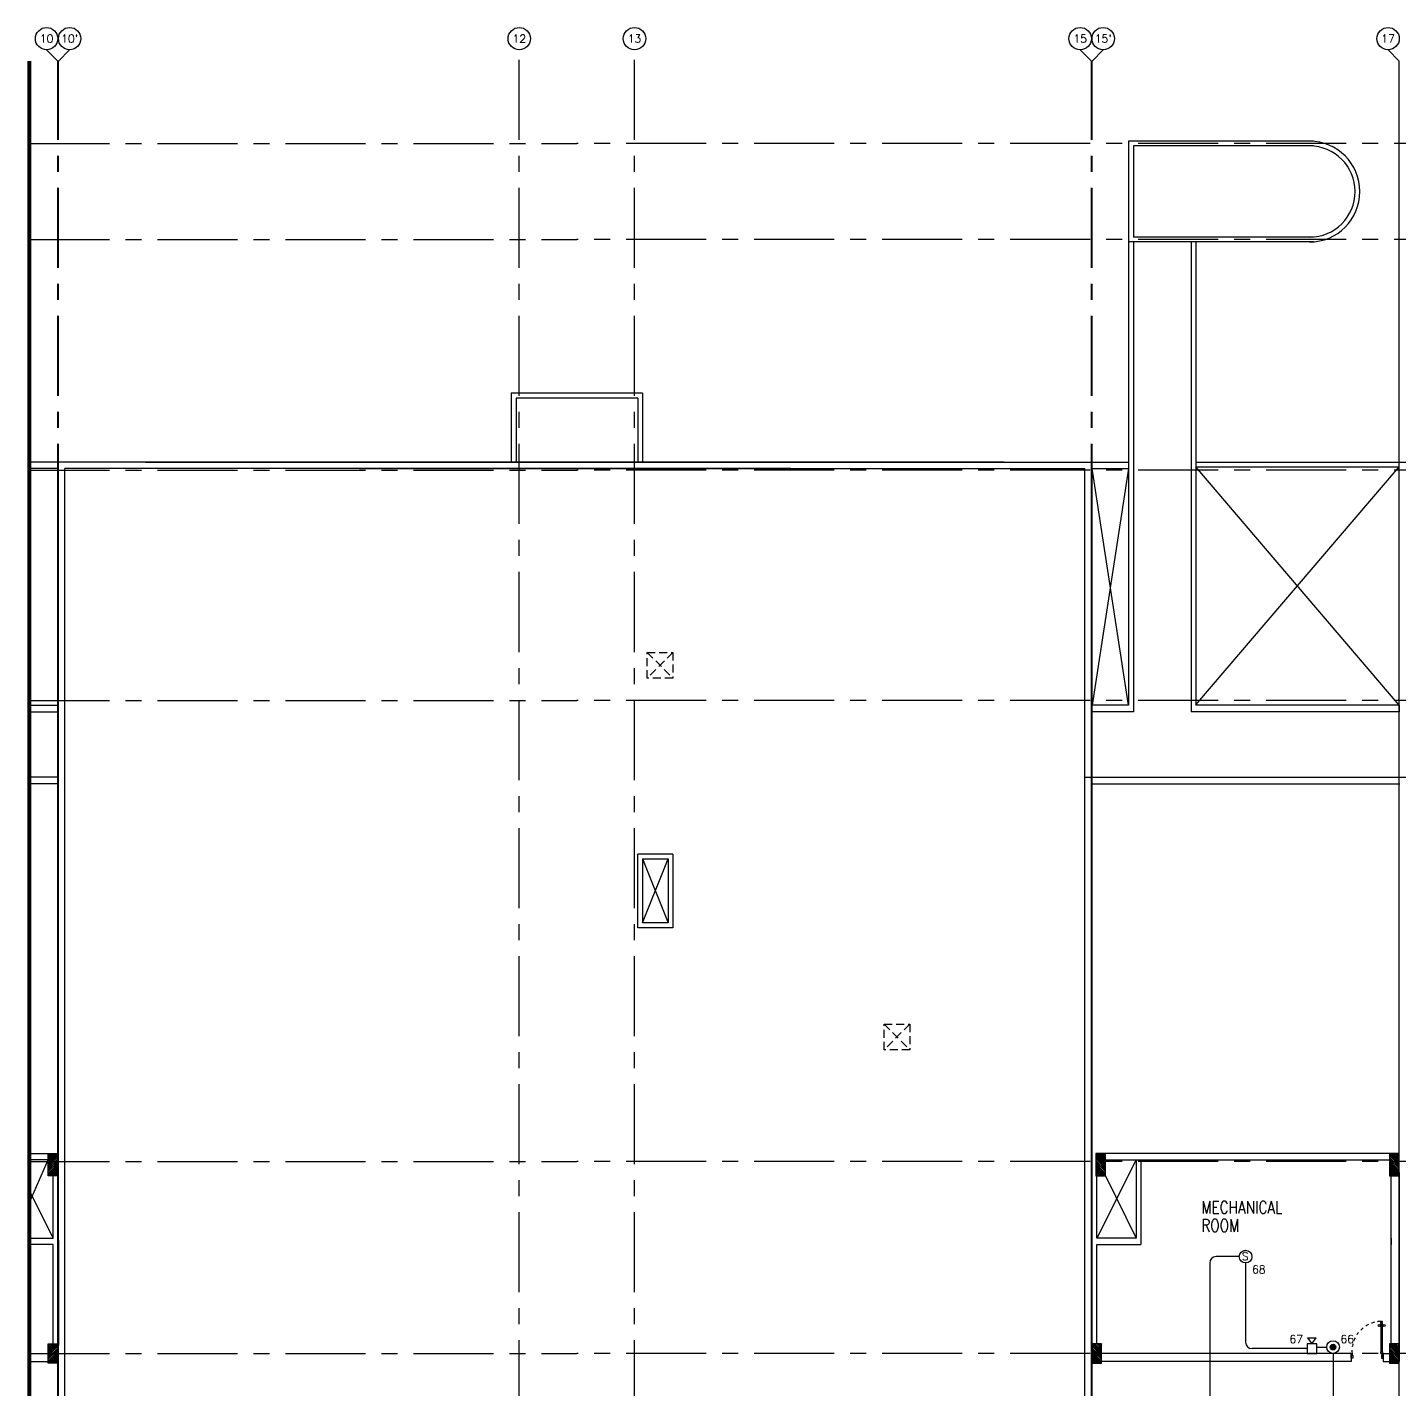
# Model space of a CAD drawing. Extents: x 89546.9 to 89633.7, y 39918.4 to 40001.1.
# Drawn here: x 89547.77 to 89590.65, y 39958.57 to 40001.13 of the extents above; entities that cross this region are included whole.
import ezdxf
from ezdxf.enums import TextEntityAlignment as Align

# ---------------------------------------------------------------- set-up
doc = ezdxf.new("R2010")
doc.units = 0
doc.header["$MEASUREMENT"] = 0
for name, pattern in [('CENTER2', [1.125, 0.75, -0.125, 0.125, -0.125]), ('CENTERX2', [4, 2.5, -0.5, 0.5, -0.5]), ('HIDDEN', [0.375, 0.25, -0.125])]:
    doc.linetypes.add(name, pattern=pattern)
doc.layers.get('0').update_dxf_attribs({"color": 11, "linetype": 'CONTINUOUS'})
for name, color, linetype in [('AX', 11, 'CONTINUOUS'), ('AX-CR', 11, 'CONTINUOUS'), ('AX-TXT', 11, 'CONTINUOUS'), ('AXES', 11, 'CENTERX2'), ('COL', 11, 'CONTINUOUS'), ('DOOR', 11, 'CONTINUOUS'), ('E-FIRE', 4, 'CONTINUOUS'), ('E-WIRE', 4, 'CONTINUOUS'), ('EJ', 11, 'CONTINUOUS'), ('HAT', 11, 'CONTINUOUS'), ('PROJ-L', 11, 'CONTINUOUS'), ('ROOF', 11, 'CONTINUOUS'), ('SHAFT', 11, 'CONTINUOUS'), ('TXT', 11, 'CONTINUOUS'), ('WALL', 11, 'CONTINUOUS')]:
    doc.layers.add(name, color=color, linetype=linetype)
doc.styles.add('ROMANS', font='ROMANS.shx')

# ---------------------------------------------------------------- blocks, each defined once
blk = doc.blocks.new('AXU')
at = {"layer": 'AX-CR'}
blk.add_circle((0, 350), 350, dxfattribs=at)
at = {"layer": 'AX-TXT', "style": 'ROMANS'}
blk.add_attdef('AX', text='', height=250, dxfattribs=at).set_placement((0, 350), align=Align.MIDDLE)
blk = doc.blocks.new('C11')
at = {"layer": 'HAT'}
h = blk.add_hatch(dxfattribs=at)
h.set_pattern_fill('ANSI31', color=256, scale=300, style=0)
h.set_pattern_definition([(45, (-248556.182, -75061.005), (-26.5165043, 26.5165043), [])])
h.paths.add_polyline_path([(300, 700), (0, 700), (0, 350), (300, 350)])
h.paths.add_polyline_path([(300, 350), (0, 350), (0, 0), (300, 0)])
at = {"layer": 'COL'}
blk.add_lwpolyline([(300, 700), (300, 0), (0, 0), (0, 700)], close=True, dxfattribs=at)
blk = doc.blocks.new('STL-DR')
at = {"layer": 'DOOR', "color": 0, "linetype": 'ByBlock'}
for p, q in [((50, 0), (0, 0)), ((0, -150), (0, 0)), ((50, -100), (50, 0)), ((0, -150), (25, -150)), ((25, -100), (50, -100)), ((25, -150), (25, -100)), ((75, -150), (25, -150)), ((25, -200), (25, -150)), ((75, -200), (25, -200)), ((75, -150), (75, -200)), ((950, -100), (950, 0)), ((950, 0), (1000, 0)), ((975, -100), (950, -100)), ((975, -150), (975, -100)), ((1000, -150), (975, -150)), ((1000, 0), (1000, -150)), ((18, -990), (9, -990)), ((9, -1055), (9, -990)), ((18, -1055), (9, -1055)), ((18, -978), (18, -1068)), ((25, -978), (18, -978)), ((18, -1055), (18, -990)), ((25, -1068), (18, -1068)), ((25, -1100), (75, -1100)), ((25, -1100), (25, -1150)), ((25, -1150), (75, -1150)), ((75, -1150), (25, -1150)), ((75, -978), (82, -978)), ((75, -1068), (82, -1068)), ((75, -1100), (75, -1150)), ((82, -978), (82, -1068)), ((82, -990), (91, -990)), ((82, -1055), (82, -990)), ((82, -1055), (91, -1055)), ((91, -1055), (91, -990))]:
    blk.add_line(p, q, dxfattribs=at)
at = {"layer": 'DOOR', "linetype": 'ByBlock'}
for p, q in [((25, -200), (25, -1100)), ((75, -1100), (75, -200))]:
    blk.add_line(p, q, dxfattribs=at)
at = {"layer": 'DOOR', "color": 0, "linetype": 'ByBlock'}
for centre in [(-24, -1023), (124, -1023)]:
    blk.add_circle(centre, 32.4, dxfattribs=at)
at = {"layer": 'DOOR', "linetype": 'HIDDEN', "ltscale": 0.5}
blk.add_arc((50, -223), 928, 271.544, 4.4816, dxfattribs=at)
at = {"layer": 'WALL'}
for p, q in [((0, 0), (0, -150)), ((0, 0), (0, -150)), ((1000, 0), (1000, -150))]:
    blk.add_line(p, q, dxfattribs=at)
blk = doc.blocks.new('S')
at = {"layer": 'E-FIRE'}
blk.add_circle((0, 0), 197, dxfattribs=at)
at = {"layer": 'E-FIRE', "color": 3, "style": 'ROMANS'}
blk.add_text('S', height=250, dxfattribs=at).set_placement((-119, -115))
blk = doc.blocks.new('ES')
at = {"layer": 'E-FIRE'}
blk.add_line((-135, 485), (134, 485), dxfattribs=at)
for points in [[(-135, 485), (0, 300)], [(0, 300), (0, 300), (134, 485)]]:
    blk.add_lwpolyline(points, dxfattribs=at)
blk.add_lwpolyline([(-150, 0), (150, 0), (150, 300), (-150, 300)], close=True, dxfattribs=at)
blk = doc.blocks.new('MCP')
at = {"color": 1}
for p, q in [((-88, -9), (9, 88)), ((-82, 33), (-33, 82)), ((-80, -36), (36, 80)), ((-66, -58), (58, 66)), ((-47, -74), (74, 47)), ((-23, -85), (85, 23)), ((10, -88), (88, -10))]:
    blk.add_line(p, q, dxfattribs=at)
at = {"layer": 'E-FIRE'}
blk.add_circle((0, 0), 197, dxfattribs=at)
at = {"layer": 'E-FIRE', "color": 4}
blk.add_circle((0, 0), 88.1, dxfattribs=at)

msp = doc.modelspace()

# ---------------------------------------------------------------- hatches: boundary and pattern name
at = {"layer": 'HAT'}
h = msp.add_hatch(dxfattribs=at)
h.set_pattern_fill('ANSI31', color=256, scale=0.3, style=0)
h.set_pattern_definition([(45, (89299.865004, 39890.188557), (-0.0265165043, 0.0265165043), [])])
h.paths.add_polyline_path([(89548.721, 39965.95), (89548.421, 39965.95), (89548.421, 39965.6), (89548.721, 39965.6)])
h.paths.add_polyline_path([(89548.721, 39965.6), (89548.421, 39965.6), (89548.421, 39965.25), (89548.721, 39965.25)])
h = msp.add_hatch(dxfattribs=at)
h.set_pattern_fill('ANSI31', color=256, scale=300, style=0)
h.set_pattern_definition([(135, (89830.01737, 39890.188557), (0.0265165043, 0.0265165043), [])])
h.paths.add_polyline_path([(89581.161, 39965.95), (89581.461, 39965.95), (89581.461, 39965.6), (89581.161, 39965.6)])
h.paths.add_polyline_path([(89581.161, 39965.6), (89581.461, 39965.6), (89581.461, 39965.25), (89581.161, 39965.25)])
h = msp.add_hatch(dxfattribs=at)
h.set_pattern_fill('ANSI31', color=256, scale=0.3, style=0)
h.set_pattern_definition([(45, (89299.545004, 39904.688557), (-0.0265165043, 0.0265165043), [])])
h.paths.add_polyline_path([(89548.721, 39960), (89548.421, 39960), (89548.421, 39959.7), (89548.721, 39959.7)])
h.paths.add_polyline_path([(89548.721, 39959.7), (89548.421, 39959.7), (89548.421, 39959.4), (89548.721, 39959.4)])
h = msp.add_hatch(dxfattribs=at)
h.set_pattern_fill('ANSI31', color=256, scale=300, style=0)
h.set_pattern_definition([(135, (89830.2131, 39904.688557), (0.0265165043, 0.0265165043), [])])
h.paths.add_polyline_path([(89581.037, 39960), (89581.337, 39960), (89581.337, 39959.7), (89581.037, 39959.7)])
h.paths.add_polyline_path([(89581.037, 39959.7), (89581.337, 39959.7), (89581.337, 39959.4), (89581.037, 39959.4)])
h = msp.add_hatch(dxfattribs=at)
h.set_pattern_fill('ANSI31', color=256, scale=0.3, style=0)
h.set_pattern_definition([(135, (89839.5131, 39904.688557), (0.0265165043, 0.0265165043), [])])
h.paths.add_polyline_path([(89590.337, 39960), (89590.637, 39960), (89590.637, 39959.7), (89590.337, 39959.7)])
h.paths.add_polyline_path([(89590.337, 39959.7), (89590.637, 39959.7), (89590.637, 39959.4), (89590.337, 39959.4)])

# ---------------------------------------------------------------- linework, layer by layer
at = {"layer": 'AXES'}
for p, q in [((89548.721, 40000.078), (89548.371, 40000.428)), ((89548.741, 40000.078), (89549.091, 40000.428)), ((89563.141, 39921.615), (89563.141, 40000.428)), ((89566.741, 39921.615), (89566.741, 40000.428)), ((89581.017, 40000.078), (89580.667, 40000.428)), ((89581.037, 40000.078), (89581.387, 40000.428)), ((89590.637, 40000.078), (89590.287, 40000.428)), ((89548.721, 39921.615), (89548.721, 40000.078)), ((89548.741, 39921.615), (89548.741, 40000.078)), ((89581.017, 39921.615), (89581.017, 40000.078)), ((89581.037, 39921.615), (89581.037, 40000.078)), ((89547.835, 39997.5), (89564.941, 39997.5)), ((89632.981, 39997.5), (89564.941, 39997.5)), ((89547.835, 39994.5), (89564.941, 39994.5)), ((89632.981, 39994.5), (89564.941, 39994.5)), ((89547.835, 39987.3), (89564.941, 39987.3)), ((89632.981, 39987.3), (89564.941, 39987.3)), ((89547.835, 39980.1), (89564.941, 39980.1)), ((89632.981, 39980.1), (89564.941, 39980.1)), ((89547.835, 39965.7), (89564.941, 39965.7)), ((89632.981, 39965.7), (89564.941, 39965.7)), ((89547.835, 39959.7), (89564.941, 39959.7)), ((89632.981, 39959.7), (89564.941, 39959.7))]:
    msp.add_line(p, q, dxfattribs=at)
at = {"layer": 'AXES', "linetype": 'CENTER2', "const_width": 0.125}
msp.add_lwpolyline([(89547.835, 39921.615), (89547.835, 40000.078)], dxfattribs=at)
at = {"layer": 'COL'}
for p, q in [((89547.835, 39965.95), (89548.721, 39965.95)), ((89548.421, 39965.75), (89547.835, 39965.75)), ((89590.337, 39965.95), (89581.461, 39965.95)), ((89581.461, 39965.75), (89590.337, 39965.75)), ((89547.835, 39963.3), (89548.571, 39963.3)), ((89582.412, 39963.3), (89581.187, 39963.3)), ((89548.571, 39963.1), (89547.835, 39963.1)), ((89581.187, 39963.1), (89582.562, 39963.1))]:
    msp.add_line(p, q, dxfattribs=at)
for points in [[(89548.721, 39965.95), (89548.721, 39965.25), (89548.421, 39965.25), (89548.421, 39965.95)], [(89581.161, 39965.95), (89581.161, 39965.25), (89581.461, 39965.25), (89581.461, 39965.95)], [(89548.721, 39960), (89548.721, 39959.4), (89548.421, 39959.4), (89548.421, 39960)], [(89581.037, 39960), (89581.037, 39959.4), (89581.337, 39959.4), (89581.337, 39960)], [(89590.337, 39960), (89590.337, 39959.4), (89590.637, 39959.4), (89590.637, 39960)]]:
    msp.add_lwpolyline(points, close=True, dxfattribs=at)
at = {"layer": 'E-WIRE', "linetype": 'Continuous'}
for p, q in [((89585.64, 39962.725), (89584.915, 39962.725)), ((89585.837, 39962.527), (89585.837, 39960.05)), ((89587.76, 39959.85), (89586.037, 39959.85))]:
    msp.add_line(p, q, dxfattribs=at)
at = {"layer": 'E-WIRE', "color": 4}
for p, q in [((89584.715, 39962.525), (89584.715, 39956.2)), ((89588.373, 39959.882), (89588.06, 39959.882)), ((89588.569, 39959.702), (89588.569, 39946.932))]:
    msp.add_line(p, q, dxfattribs=at)
at = {"layer": 'E-WIRE', "linetype": 'Continuous'}
for centre, start, end in [((89584.915, 39962.525), 90, 180), ((89586.037, 39960.05), 180, 270)]:
    msp.add_arc(centre, 0.2, start, end, dxfattribs=at)
at = {"layer": 'EJ'}
for p, q in [((89548.721, 39928.23), (89548.721, 39987.55)), ((89548.741, 39928.23), (89548.741, 39987.55)), ((89548.741, 39929.234), (89548.741, 39987.55)), ((89548.721, 39977.5), (89548.721, 39979.75)), ((89548.741, 39977.5), (89548.741, 39979.75)), ((89548.721, 39965.95), (89548.721, 39977.5)), ((89548.741, 39965.95), (89548.741, 39977.5))]:
    msp.add_line(p, q, dxfattribs=at)
at = {"layer": 'EJ', "color": 8}
for p, q in [((89581.017, 39977.5), (89581.017, 39979.75)), ((89581.037, 39977.5), (89581.037, 39979.75)), ((89581.017, 39965.95), (89581.017, 39977.5)), ((89581.037, 39965.95), (89581.037, 39977.5)), ((89548.721, 39963.3), (89548.721, 39965.95)), ((89581.037, 39963.3), (89581.037, 39965.95)), ((89548.741, 39960), (89548.741, 39965.25)), ((89581.017, 39960), (89581.017, 39965.25)), ((89548.741, 39963.225), (89548.741, 39959.95)), ((89581.017, 39963.225), (89581.017, 39959.95)), ((89548.721, 39960), (89548.721, 39963.1)), ((89581.037, 39960), (89581.037, 39963.1))]:
    msp.add_line(p, q, dxfattribs=at)
at = {"layer": 'PROJ-L', "linetype": 'Continuous'}
for p, q in [((89562.891, 39989.7), (89562.891, 39987.55)), ((89566.991, 39989.7), (89562.891, 39989.7)), ((89566.991, 39989.7), (89562.891, 39989.7)), ((89562.891, 39989.7), (89562.891, 39987.55)), ((89566.991, 39989.7), (89566.991, 39987.55)), ((89566.991, 39989.7), (89566.991, 39987.55)), ((89563.041, 39989.55), (89563.041, 39987.55)), ((89566.841, 39989.55), (89563.041, 39989.55)), ((89566.841, 39989.55), (89563.041, 39989.55)), ((89563.041, 39989.55), (89563.041, 39987.55)), ((89566.841, 39989.55), (89566.841, 39987.55)), ((89566.841, 39989.55), (89566.841, 39987.55))]:
    msp.add_line(p, q, dxfattribs=at)
at = {"layer": 'ROOF'}
for p, q in [((89590.637, 39921.615), (89590.637, 40000.078)), ((89590.637, 39921.615), (89590.637, 40000.078)), ((89587.957, 39997.575), (89582.182, 39997.575)), ((89582.182, 39997.575), (89582.182, 39994.425)), ((89587.957, 39997.425), (89582.332, 39997.425)), ((89582.332, 39997.425), (89582.332, 39994.575)), ((89587.957, 39994.425), (89582.182, 39994.425)), ((89582.182, 39994.425), (89582.182, 39979.95)), ((89587.957, 39994.575), (89582.332, 39994.575)), ((89582.332, 39994.425), (89582.332, 39979.75)), ((89584.132, 39994.425), (89584.132, 39979.75)), ((89584.282, 39994.425), (89584.282, 39979.95)), ((89548.721, 39987.55), (89547.835, 39987.55)), ((89578.296, 39987.55), (89548.741, 39987.55)), ((89551.462, 39987.55), (89582.182, 39987.55)), ((89581.017, 39928.43), (89581.017, 39987.55)), ((89581.037, 39979.95), (89581.037, 39987.55)), ((89584.282, 39987.55), (89623.307, 39987.55)), ((89548.721, 39987.35), (89547.835, 39987.35)), ((89548.721, 39979.95), (89548.721, 39987.35)), ((89548.941, 39929.234), (89548.941, 39987.35)), ((89571.621, 39987.35), (89548.941, 39987.35)), ((89558.137, 39987.35), (89580.817, 39987.35)), ((89580.817, 39928.43), (89580.817, 39987.35)), ((89581.037, 39987.35), (89582.182, 39987.35)), ((89584.282, 39987.4), (89590.637, 39987.4)), ((89590.637, 39928.23), (89590.637, 39987.4)), ((89547.835, 39979.95), (89548.721, 39979.95)), ((89582.182, 39979.95), (89581.037, 39979.95)), ((89590.637, 39979.95), (89584.282, 39979.95)), ((89590.637, 39979.95), (89590.637, 39979.75)), ((89547.835, 39979.75), (89548.721, 39979.75)), ((89582.332, 39979.75), (89581.017, 39979.75)), ((89590.637, 39979.75), (89584.132, 39979.75)), ((89548.721, 39977.7), (89547.835, 39977.7)), ((89580.817, 39977.7), (89590.857, 39977.7)), ((89548.721, 39977.5), (89547.835, 39977.5)), ((89581.037, 39977.5), (89590.657, 39977.5))]:
    msp.add_line(p, q, dxfattribs=at)
at = {"layer": 'ROOF', "linetype": 'Continuous'}
for p, q in [((89547.835, 39964.413), (89548.421, 39965.75)), ((89582.412, 39965.75), (89581.187, 39963.3)), ((89581.461, 39965.25), (89582.412, 39963.3)), ((89547.835, 39964.773), (89548.571, 39963.3))]:
    msp.add_line(p, q, dxfattribs=at)
at = {"layer": 'ROOF'}
for radius, end in [(1.575, 89.9417), (1.425, 89.9495)]:
    msp.add_arc((89587.833, 39996), radius, 270, end, dxfattribs=at)
at = {"layer": 'SHAFT', "linetype": 'Continuous'}
for p, q in [((89582.182, 39987.35), (89581.037, 39979.95)), ((89582.182, 39979.95), (89581.037, 39987.35)), ((89590.637, 39979.95), (89584.282, 39987.4))]:
    msp.add_line(p, q, dxfattribs=at)
at = {"layer": 'SHAFT'}
for p, q in [((89584.282, 39979.96), (89590.637, 39987.4)), ((89566.991, 39973.15), (89567.791, 39975.15)), ((89566.991, 39975.15), (89567.791, 39973.15))]:
    msp.add_line(p, q, dxfattribs=at)
at = {"layer": 'SHAFT', "linetype": 'HIDDEN'}
for p, q in [((89567.141, 39981.6), (89567.941, 39980.8)), ((89567.941, 39981.6), (89567.141, 39980.8)), ((89574.541, 39969.99), (89575.341, 39969.19)), ((89575.341, 39969.99), (89574.541, 39969.19))]:
    msp.add_line(p, q, dxfattribs=at)
for points in [[(89567.141, 39981.6), (89567.941, 39981.6), (89567.941, 39980.8), (89567.141, 39980.8)], [(89574.541, 39969.99), (89575.341, 39969.99), (89575.341, 39969.19), (89574.541, 39969.19)]]:
    msp.add_lwpolyline(points, close=True, dxfattribs=at)
at = {"layer": 'WALL'}
for p, q in [((89567.941, 39975.3), (89566.841, 39975.3)), ((89566.841, 39973), (89566.841, 39975.3)), ((89566.991, 39975.15), (89566.991, 39973.15)), ((89566.991, 39975.15), (89567.791, 39975.15)), ((89567.791, 39975.15), (89567.791, 39973.15)), ((89567.941, 39975.3), (89567.941, 39973)), ((89567.941, 39973), (89566.841, 39973)), ((89567.791, 39973.15), (89566.991, 39973.15)), ((89582.412, 39965.75), (89582.412, 39963.3)), ((89582.562, 39965.75), (89582.562, 39963.1)), ((89590.637, 39965.35), (89590.637, 39959.45)), ((89548.571, 39963.3), (89548.571, 39965.25)), ((89581.187, 39963.3), (89581.187, 39965.25)), ((89590.387, 39960), (89590.387, 39965.25)), ((89590.387, 39963.3), (89590.387, 39963.1)), ((89548.571, 39960), (89548.571, 39963.1)), ((89581.187, 39960), (89581.187, 39963.1)), ((89547.835, 39959.7), (89548.421, 39959.7)), ((89589.137, 39959.7), (89581.337, 39959.7)), ((89589.137, 39959.7), (89589.137, 39959.45)), ((89590.137, 39959.7), (89590.337, 39959.7)), ((89590.137, 39959.7), (89590.137, 39959.45)), ((89547.835, 39959.45), (89548.421, 39959.45)), ((89589.137, 39959.45), (89581.337, 39959.45)), ((89590.137, 39959.45), (89590.337, 39959.45))]:
    msp.add_line(p, q, dxfattribs=at)

# ---------------------------------------------------------------- block references
at = {"layer": 'AX', "xscale": 0.001, "yscale": 0.001, "zscale": 0.001}
for p, values in [((89548.371, 40000.428), {'AX': '10'}), ((89549.091, 40000.428), {'AX': "10'"}), ((89563.141, 40000.428), {'AX': '12'}), ((89563.141, 40000.428), {'AX': '12'}), ((89566.741, 40000.428), {'AX': '13'}), ((89566.741, 40000.428), {'AX': '13'})]:
    msp.add_blockref('AXU', p, dxfattribs=at).add_auto_attribs(values)
at = {"layer": 'AXES', "xscale": 0.001, "yscale": 0.001, "zscale": 0.001}
for p, values in [((89563.141, 40000.428), {'AX': '12'}), ((89563.141, 40000.428), {'AX': '12'}), ((89566.741, 40000.428), {'AX': '13'}), ((89566.741, 40000.428), {'AX': '13'}), ((89580.667, 40000.428), {'AX': '15'}), ((89581.387, 40000.428), {'AX': "15'"}), ((89590.287, 40000.428), {'AX': '17'})]:
    msp.add_blockref('AXU', p, dxfattribs=at).add_auto_attribs(values)
at = {"layer": 'COL', "xscale": -0.001, "yscale": 0.001, "zscale": 0.001}
msp.add_blockref('C11', (89590.637, 39965.25), dxfattribs=at)
at = {"layer": 'DOOR', "color": 1, "xscale": 0.001, "yscale": 0.001, "zscale": 0.001, "rotation": 180}
msp.add_blockref('STL-DR', (89590.137, 39959.55), dxfattribs=at)
at = {"layer": 'WALL', "color": 4, "xscale": 0.0009999999892897904, "yscale": 0.001000000003841706, "zscale": 0.001}
for name, p in [('S', (89585.837, 39962.725)), ('ES', (89587.91, 39959.7)), ('MCP', (89588.569, 39959.899))]:
    msp.add_blockref(name, p, dxfattribs=at)

# ---------------------------------------------------------------- texts
at = {"layer": 'E-FIRE', "color": 4, "style": 'ROMANS'}
for s, p in [('68', (89586.035, 39962.199)), ('67', (89587.203, 39960.024)), ('66', (89588.797, 39960.024))]:
    msp.add_text(s, height=0.25, dxfattribs=at).set_placement(p)
at = {"layer": 'TXT', "style": 'ROMANS', "width": 0.8}
for s, p in [('MECHANICAL', (89584.453, 39964.07)), ('ROOM', (89584.453, 39963.504))]:
    msp.add_text(s, height=0.3885, dxfattribs=at).set_placement(p)

doc.saveas('drawing.dxf')
